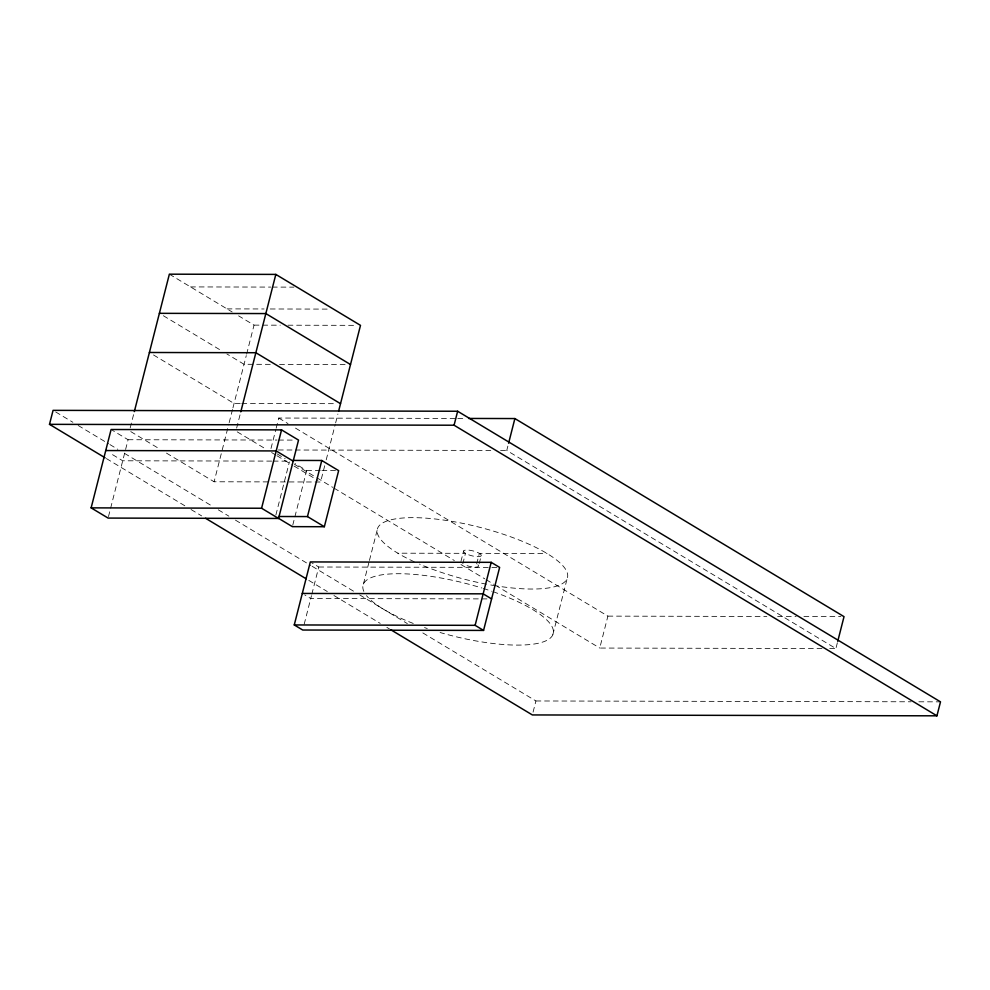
<?xml version="1.0" encoding="UTF-8"?>
<svg xmlns="http://www.w3.org/2000/svg" width="990" height="990" viewBox="0 0 990 990"><rect width="100%" height="100%" fill="white"/><g stroke="black" fill="none" stroke-linecap="round" stroke-linejoin="round"><path stroke-width="0.74" stroke-dasharray="4.95 3.71" d="M130.197 427.853L133.959 413.078M108.479 516.594L128.081 439.721L112.402 430.291M324.708 465.746L320.562 482.006L214.112 481.771L228.801 424.141M229.173 422.656L232.563 409.365M232.935 407.88L246.275 355.596M246.634 354.135L254.034 325.128L238.602 315.847M236.647 428.088L240.422 413.313M270.988 448.507L275.802 429.648M276.161 428.2L278.759 418.04L456.242 418.424M275.876 515.023L289.414 461.885M292.755 525.183L306.665 470.572L294.983 463.53M326.217 459.83L335.251 424.376M335.635 422.891L337.899 414.03M304.178 624.294L311.479 595.658M311.838 594.223L318.768 567.01L311.541 562.654M363.417 584.05L369.06 561.924M369.443 560.439L377.71 527.992M460.932 561.516L463.605 550.985M462.8 563.83L465.473 553.336L397.794 553.187M476.685 563.855L479.358 553.361L547.037 553.509M837.367 642.758L835.894 648.561L506.756 450.475L508.229 444.671M479.21 563.582L481.227 555.712A9.12 2.512 14.3 0 0 468.889 550.143A9.12 2.512 14.3 0 0 467.144 554.19A9.12 2.512 14.3 0 0 481.227 555.712M533.066 712.144L535.924 700.97L421.938 632.375M552.828 634.763L567.121 578.705M821.997 648.537L599.754 648.054L607.897 616.126L293.3 426.789M190.526 286.914L270.765 287.088M272.3 287.088L293.906 287.137M227.032 308.88L264.07 308.967M270.233 308.979L327.319 309.103M254.034 325.128L280.257 325.19M287.979 325.203L355.868 325.351M270.282 364.345L244.047 364.295L226.858 353.937M279.539 364.37L345.881 364.518M240.236 403.462L234.073 403.45L152.052 354.086M241.783 403.475L335.907 403.673M457.788 418.424L465.498 418.448M128.081 439.721L277.039 440.055M278.574 440.055L293.931 440.092M278.339 449.98L293.77 450.005M295.317 450.017L491.325 450.438M500.581 450.462L506.756 450.475M271.668 461.105L122.71 460.783L109.655 452.925M273.203 461.105L288.56 461.142M306.665 470.572L320.376 470.596M321.899 470.596L335.598 470.634M318.768 567.01L490.347 567.394M491.894 567.394L498.081 567.406M486.956 598.9L310.749 598.517L304.71 594.891M607.897 616.126L766.854 616.473M777.657 616.498L796.183 616.535M803.905 616.56L840.943 616.634M829.719 648.549L835.894 648.561M535.924 700.97L911.159 701.786M918.881 701.799L940.5 701.848M169.364 274.18L232.18 311.986M163.35 315.723L220.238 349.965M278.759 418.04L288.003 423.609M277.225 453.94L285.157 458.704M294.414 464.273L315.562 477.007M316.887 477.799L332.739 487.352M334.063 488.144L454.348 560.538M460.956 564.523L484.754 578.841M486.078 579.633L494.01 584.409M495.334 585.201L599.754 648.054M237.216 431.838L266.322 449.361M271.619 452.541L275.591 454.93M276.915 455.722L292.78 465.275M294.104 466.08L317.926 480.41M130.767 431.603L159.86 449.126M166.481 453.111L214.112 481.771M55.7 411.951L72.889 422.297M78.173 425.477L108.578 443.768M109.902 444.572L117.835 449.336M124.443 453.321L211.674 505.828M218.283 509.8L228.863 516.161M235.472 520.146L310.81 565.488M312.135 566.28L354.432 591.735M359.716 594.916L407.36 623.601M106.388 458.568L185.761 506.348M191.045 509.528L201.638 515.901M308.793 580.388L327.306 591.537M333.927 595.51L380.222 623.378M386.843 627.363L389.478 628.959M493.094 591.698A98.121 27.052 14.3 0 1 549.66 638.624A98.121 27.052 14.3 0 1 440.08 632.511M427.272 628.514A98.121 27.052 14.3 0 1 424.524 627.586M413.263 623.452A98.121 27.052 14.3 0 1 366.486 595.596M363.85 591.414A98.121 27.052 14.3 0 1 481.932 588.023M483.355 588.468A98.121 27.052 14.3 0 1 491.733 591.228M414.278 561.788A98.121 27.052 14.3 0 1 411.196 517.659A98.121 27.052 14.3 0 1 556.962 560.303A98.121 27.052 14.3 0 1 497.153 586.031M495.631 585.795A98.121 27.052 14.3 0 1 487.996 584.471M486.474 584.187A98.121 27.052 14.3 0 1 419.5 564.102M477.873 564.721A9.12 2.512 14.3 0 1 475.262 567.159A9.12 2.512 14.3 0 1 464.471 564.684"/><path stroke-width="1.49" d="M105.064 457.776L49.5 424.339L53.064 410.355L457.64 411.246L940.5 701.848L936.936 715.82L532.36 714.941L390.803 629.751M91.13 507.87L111.103 429.512L281.556 429.883L298.535 440.104L278.561 518.451L108.108 518.079L91.13 507.87L261.583 508.241L278.561 518.451M134.331 411.605L169.364 274.18L275.826 274.403L360.496 325.364L338.642 411.073M240.793 411.828L275.826 274.403M261.583 508.241L281.556 429.883M321.775 460.486L338.642 470.634L324.349 526.717L307.469 516.57L321.775 460.486L292.842 460.424M294.265 624.95L310.328 561.936L491.189 562.332L499.628 567.406L483.565 630.42L302.717 630.024L294.265 624.95L475.126 625.333L483.565 630.42M936.936 715.82L454.076 425.217L457.64 411.246M508.6 443.223L514.887 418.56L468.592 418.448M475.126 625.333L491.189 562.332M837.738 641.31L844.024 616.646L514.887 418.56M159.378 313.335L265.84 313.57L350.51 364.53M149.403 352.489L255.865 352.725L340.535 403.685M49.5 424.339L454.076 425.217M105.732 450.561L276.185 450.933L293.164 461.154M278.549 516.508L307.469 516.57M324.349 526.717L292.372 526.655L278.091 518.055M302.297 593.443L483.157 593.839L491.597 598.913M205.598 518.29L306.145 578.791"/></g></svg>
